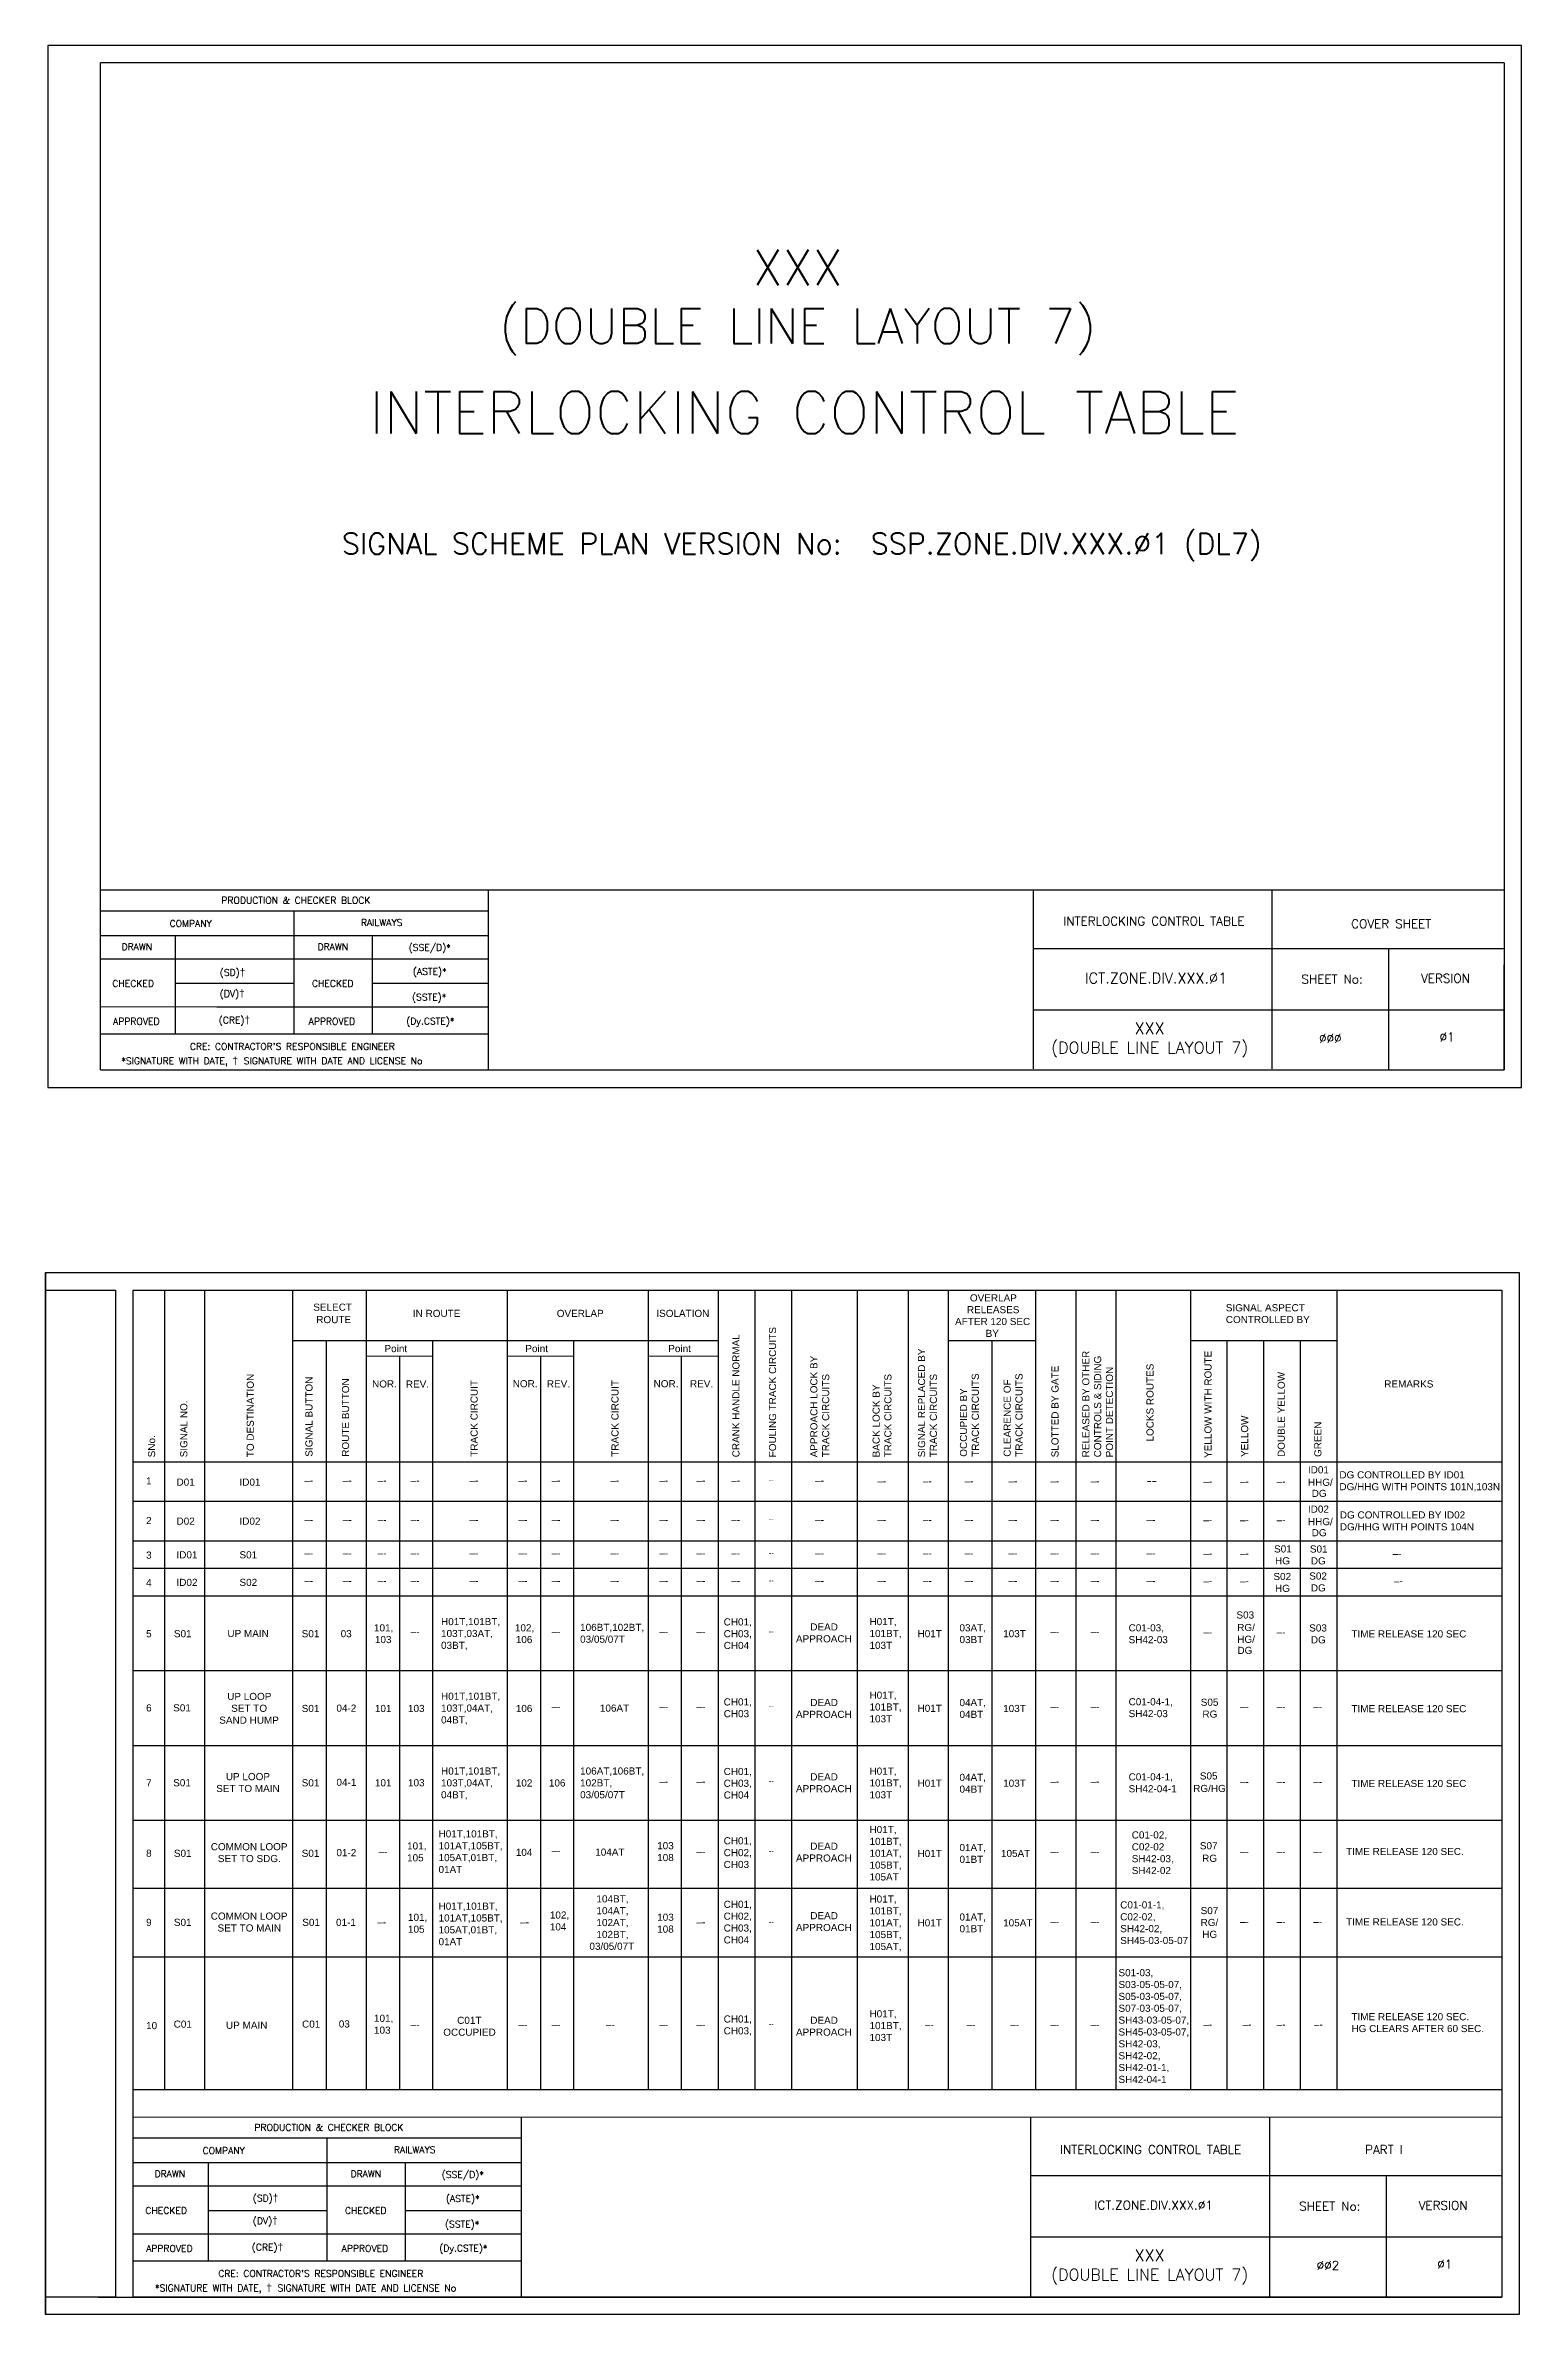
# Model space of a CAD drawing. Header units: inches. Extents: x -19 to 1646, y 43 to 690.
# Drawn here: x 322 to 743, y 43 to 690 of the extents above; entities that cross this region are included whole.
import ezdxf
from ezdxf.enums import TextEntityAlignment as Align

# ---------------------------------------------------------------- set-up
doc = ezdxf.new("R2010")
doc.units = ezdxf.units.IN
doc.header["$MEASUREMENT"] = 0
doc.layers.add('PDF_Geometry', color=7, linetype='Continuous')
doc.layers.add('PDF_Text', color=7, linetype='Continuous')
doc.styles.add('PDF Arial', font='arial.ttf')
doc.styles.add('ROMANS', font='romans.shx', dxfattribs={"height": 2})

# ---------------------------------------------------------------- blocks, each defined once
blk = doc.blocks.new('A$C1B685902')
at = {"color": 7}
blk.add_line((0, 297), (0, 0), dxfattribs=at)
for points in [[(0, 297), (420, 297), (420, 0), (0, 0)], [(25, 292), (415, 292), (415, 5), (25, 5)]]:
    blk.add_lwpolyline(points, close=True, dxfattribs=at)
blk.add_lwpolyline([(0, 292), (20, 292), (20, 5), (0, 5)], dxfattribs=at)

msp = doc.modelspace()

# ---------------------------------------------------------------- linework, layer by layer
at = {"lineweight": -2}
for p, q in [((743.07, 689.57), (323.07, 689.57)), ((323.07, 689.57), (323.07, 392.57)), ((743.07, 392.57), (743.07, 689.57)), ((338.07, 397.57), (338.07, 684.57)), ((738.07, 684.57), (738.07, 397.57)), ((603.93, 397.85), (603.93, 448.91)), ((603.93, 432.19), (737.89, 432.19)), ((603.93, 414.74), (738.07, 414.74)), ((323.07, 392.57), (743.07, 392.57)), ((603.26, 47.85), (603.26, 99.19)), ((603.26, 82.47), (737.22, 82.47)), ((603.26, 65.02), (737.4, 65.02))]:
    msp.add_line(p, q, dxfattribs=at)
at = {"linetype": 'Continuous', "lineweight": -2}
for p, q in [((738.07, 684.57), (338.07, 684.57)), ((672, 397.85), (672, 448.91)), ((738.07, 397.57), (738.07, 427.57)), ((338.07, 397.57), (620.07, 397.57)), ((338.07, 397.57), (738.07, 397.57)), ((671.34, 47.85), (671.34, 99.18)), ((337.4, 47.85), (619.4, 47.85)), ((337.4, 47.85), (737.4, 47.85))]:
    msp.add_line(p, q, dxfattribs=at)
for p, q in [((338.07, 448.91), (738.07, 448.91)), ((448.6, 448.91), (448.6, 397.57)), ((371.25, 442.86), (338, 442.86)), ((448.6, 442.85), (371.25, 442.86)), ((393.21, 442.86), (393.21, 407.76)), ((371.25, 435.81), (338, 435.82)), ((359.44, 407.76), (359.44, 435.82)), ((448.6, 435.81), (371.25, 435.81)), ((415.65, 407.76), (415.65, 435.81)), ((371.25, 429.15), (338, 429.15)), ((448.6, 429.14), (371.25, 429.15)), ((705.11, 432.19), (705.11, 397.57)), ((393.21, 422.17), (359.44, 422.17)), ((379.9, 422.02), (379.9, 422.02)), ((448.6, 422.17), (415.65, 422.17)), ((371.25, 415.5), (338, 415.51)), ((448.6, 415.5), (371.25, 415.5)), ((371.25, 407.76), (338, 407.76)), ((448.6, 407.76), (371.25, 407.76)), ((356.31, 334.84), (356.31, 106.88)), ((367.75, 334.84), (367.75, 106.88)), ((392.84, 334.84), (392.84, 106.88)), ((413.85, 334.84), (413.85, 106.88)), ((454, 334.84), (454, 106.88)), ((494.15, 334.84), (494.15, 106.88)), ((514.15, 334.84), (514.15, 106.88)), ((524.58, 334.84), (524.58, 106.88)), ((535.02, 334.84), (535.02, 106.88)), ((553.77, 334.84), (553.77, 106.88)), ((568.23, 334.84), (568.23, 106.88)), ((579.67, 334.84), (579.67, 106.88)), ((604.57, 334.84), (604.57, 106.88)), ((616.01, 334.84), (616.01, 106.88)), ((627.45, 334.84), (627.45, 106.88)), ((648.67, 334.77), (648.67, 106.88)), ((690.41, 334.77), (690.41, 106.88)), ((514.15, 320.33), (393.05, 320.33)), ((402.41, 320.4), (402.41, 106.88)), ((432.7, 320.33), (432.7, 106.88)), ((472.85, 320.4), (472.85, 106.88)), ((604.57, 320.33), (579.67, 320.33)), ((592.12, 320.4), (592.12, 106.88)), ((690.41, 320.33), (648.67, 320.33)), ((659.11, 320.26), (659.11, 106.88)), ((669.54, 320.26), (669.54, 106.88)), ((679.97, 320.26), (679.97, 106.88)), ((423.27, 316.05), (423.27, 106.88)), ((463.49, 315.98), (463.49, 106.88)), ((503.57, 315.98), (503.57, 106.88)), ((737.4, 285.76), (347.4, 285.76)), ((737.4, 274.54), (347.4, 274.54)), ((737.4, 263.32), (347.4, 263.32)), ((737.4, 255.46), (347.4, 255.46)), ((737.4, 247.61), (347.4, 247.61)), ((737.4, 226.3), (347.4, 226.3)), ((737.4, 204.99), (347.4, 204.99)), ((737.4, 183.68), (347.4, 183.68)), ((737.4, 164.33), (347.4, 164.33)), ((737.4, 144.73), (347.4, 144.73)), ((737.4, 106.88), (347.4, 106.88)), ((347.42, 99.11), (737.4, 99.19)), ((458.02, 99.19), (458.02, 47.85)), ((380.66, 93.14), (347.41, 93.14)), ((458.02, 93.13), (380.66, 93.14)), ((402.62, 93.14), (402.62, 58.04)), ((380.66, 86.1), (347.41, 86.1)), ((368.85, 58.04), (368.85, 86.1)), ((458.02, 86.09), (380.66, 86.1)), ((425.06, 58.04), (425.06, 86.09)), ((380.66, 79.43), (347.41, 79.43)), ((458.02, 79.42), (380.66, 79.43)), ((704.45, 82.47), (704.45, 47.85)), ((402.62, 72.45), (368.85, 72.45)), ((389.32, 72.3), (389.31, 72.3)), ((458.02, 72.45), (425.06, 72.45)), ((380.66, 65.78), (347.41, 65.79)), ((458.02, 65.78), (380.66, 65.78)), ((380.66, 58.04), (347.41, 58.04)), ((458.02, 58.04), (380.66, 58.04))]:
    msp.add_line(p, q)
at = {"layer": 'PDF_Geometry', "lineweight": 15}
for points in [[(367.75, 106.88), (367.75, 334.91)], [(392.84, 106.88), (392.84, 334.91)], [(604.57, 320.4), (604.57, 334.84)], [(616.01, 320.4), (616.01, 334.84)], [(627.45, 320.4), (627.45, 334.84)], [(648.67, 320.33), (648.67, 334.77)], [(393.05, 320.33), (413.92, 320.33)], [(413.92, 320.33), (514.22, 320.33)], [(579.74, 320.33), (604.64, 320.33)], [(604.57, 316.05), (604.57, 320.4)], [(616.01, 316.05), (616.01, 320.4)], [(627.45, 316.05), (627.45, 320.4)], [(648.67, 315.98), (648.67, 320.33)], [(659.11, 315.98), (659.11, 320.33)], [(669.54, 315.98), (669.54, 320.33)], [(679.97, 315.98), (679.97, 320.33)], [(413.92, 315.98), (432.77, 315.98)], [(423.27, 285.83), (423.27, 316.05)], [(454.07, 315.98), (472.92, 315.98)], [(494.22, 315.98), (514.22, 315.98)], [(604.57, 285.83), (604.57, 316.05)], [(616.01, 285.83), (616.01, 316.05)], [(627.45, 285.83), (627.45, 316.05)], [(648.67, 285.76), (648.67, 315.98)], [(659.11, 285.76), (659.11, 315.98)], [(669.54, 285.76), (669.54, 315.98)], [(679.97, 285.76), (679.97, 315.98)], [(514.15, 106.88), (514.15, 285.76)], [(524.58, 106.88), (524.58, 285.76)], [(604.57, 274.61), (604.57, 285.69)], [(616.01, 274.61), (616.01, 285.69)], [(627.45, 274.61), (627.45, 285.69)], [(648.67, 274.54), (648.67, 285.62)], [(604.57, 263.39), (604.57, 274.47)], [(616.01, 263.39), (616.01, 274.47)], [(627.45, 263.39), (627.45, 274.47)], [(648.67, 263.32), (648.67, 274.4)], [(604.57, 255.54), (604.57, 263.25)], [(616.01, 255.54), (616.01, 263.25)], [(627.45, 255.54), (627.45, 263.25)], [(648.67, 255.46), (648.67, 263.18)], [(604.57, 247.68), (604.57, 255.39)], [(616.01, 247.68), (616.01, 255.39)], [(627.45, 247.68), (627.45, 255.39)], [(648.67, 247.61), (648.67, 255.32)], [(402.41, 226.37), (402.41, 247.54)], [(413.85, 226.37), (413.85, 247.54)], [(423.27, 226.37), (423.27, 247.54)], [(432.7, 226.37), (432.7, 247.54)], [(454, 226.37), (454, 247.54)], [(494.15, 226.37), (494.15, 247.54)], [(503.57, 226.37), (503.57, 247.54)], [(535.02, 226.37), (535.02, 247.54)], [(553.77, 226.37), (553.77, 247.54)], [(568.23, 226.37), (568.23, 247.54)], [(579.67, 226.37), (579.67, 247.54)], [(592.12, 226.37), (592.12, 247.54)], [(604.57, 226.37), (604.57, 247.54)], [(616.01, 226.37), (616.01, 247.54)], [(627.45, 226.37), (627.45, 247.54)], [(648.67, 226.3), (648.67, 247.47)], [(423.27, 205.06), (423.27, 226.23)], [(432.7, 205.06), (432.7, 226.23)], [(454, 205.06), (454, 226.23)], [(494.15, 205.06), (494.15, 226.23)], [(503.57, 205.06), (503.57, 226.23)], [(535.02, 205.06), (535.02, 226.23)], [(553.77, 205.06), (553.77, 226.23)], [(568.23, 205.06), (568.23, 226.23)], [(579.67, 205.06), (579.67, 226.23)], [(592.12, 205.06), (592.12, 226.23)], [(604.57, 205.06), (604.57, 226.23)], [(616.01, 205.06), (616.01, 226.23)], [(627.45, 205.06), (627.45, 226.23)], [(648.67, 204.99), (648.67, 226.16)], [(423.27, 183.75), (423.27, 204.92)], [(432.7, 183.75), (432.7, 204.92)], [(454, 183.75), (454, 204.92)], [(472.85, 183.75), (472.85, 204.92)], [(494.15, 183.75), (494.15, 204.92)], [(503.57, 183.75), (503.57, 204.92)], [(535.02, 183.75), (535.02, 204.92)], [(553.77, 183.75), (553.77, 204.92)], [(568.23, 183.75), (568.23, 204.92)], [(579.67, 183.75), (579.67, 204.92)], [(592.12, 183.75), (592.12, 204.92)], [(604.57, 183.75), (604.57, 204.92)], [(616.01, 183.75), (616.01, 204.92)], [(627.45, 183.75), (627.45, 204.92)], [(648.67, 183.68), (648.67, 204.85)], [(679.97, 183.68), (679.97, 204.85)], [(423.27, 165.81), (423.27, 183.61)], [(432.7, 165.81), (432.7, 183.61)], [(454, 165.81), (454, 183.61)], [(472.85, 165.81), (472.85, 183.61)], [(494.15, 165.81), (494.15, 183.61)], [(503.57, 165.81), (503.57, 183.61)], [(535.02, 165.81), (535.02, 183.61)], [(553.77, 165.81), (553.77, 183.61)], [(579.67, 165.81), (579.67, 183.61)], [(592.12, 165.81), (592.12, 183.61)], [(604.57, 165.81), (604.57, 183.61)], [(616.01, 165.81), (616.01, 183.61)], [(627.45, 165.81), (627.45, 183.61)], [(648.67, 165.73), (648.67, 183.54)], [(423.27, 149.81), (423.27, 164.25)], [(432.7, 149.81), (432.7, 164.25)], [(454, 149.81), (454, 164.25)], [(472.85, 149.81), (472.85, 164.25)], [(494.15, 149.81), (494.15, 164.25)], [(503.57, 149.81), (503.57, 164.25)], [(535.02, 149.81), (535.02, 164.25)], [(553.77, 149.81), (553.77, 164.25)], [(568.23, 149.81), (568.23, 164.25)], [(579.67, 149.81), (579.67, 164.25)], [(592.12, 149.81), (592.12, 164.25)], [(604.57, 149.81), (604.57, 164.25)], [(616.01, 149.81), (616.01, 164.25)], [(627.45, 149.81), (627.45, 164.25)], [(648.67, 149.74), (648.67, 164.18)], [(423.27, 123.49), (423.27, 144.66)], [(432.7, 123.49), (432.7, 144.66)], [(454, 123.49), (454, 144.66)], [(472.85, 123.49), (472.85, 144.66)], [(494.15, 123.49), (494.15, 144.66)], [(503.57, 123.49), (503.57, 144.66)], [(535.02, 123.49), (535.02, 144.66)], [(553.77, 123.49), (553.77, 144.66)], [(568.23, 123.49), (568.23, 144.66)], [(579.67, 123.49), (579.67, 144.66)], [(592.12, 123.49), (592.12, 144.66)], [(604.57, 123.49), (604.57, 144.66)], [(616.01, 123.49), (616.01, 144.66)], [(627.45, 123.49), (627.45, 144.66)], [(648.67, 123.42), (648.67, 144.58)], [(423.27, 106.95), (423.27, 124.76)], [(432.7, 106.95), (432.7, 124.76)], [(454, 106.95), (454, 124.76)], [(472.85, 106.95), (472.85, 124.76)], [(494.15, 106.95), (494.15, 124.76)], [(503.57, 106.95), (503.57, 124.76)], [(535.02, 106.95), (535.02, 124.76)], [(553.77, 106.95), (553.77, 124.76)], [(568.23, 106.95), (568.23, 124.76)], [(579.67, 106.95), (579.67, 124.76)], [(592.12, 106.95), (592.12, 124.76)], [(604.57, 106.95), (604.57, 124.76)], [(616.01, 106.95), (616.01, 124.76)], [(627.45, 106.95), (627.45, 124.76)], [(648.67, 106.88), (648.67, 124.68)]]:
    msp.add_lwpolyline(points, dxfattribs=at)

# ---------------------------------------------------------------- block references
msp.add_blockref('A$C1B685902', (322.4, 42.85))

# ---------------------------------------------------------------- texts
at = {"style": 'ROMANS'}
for s, height, p in [('INTERLOCKING CONTROL TABLE', 12, (538.66, 584.97)), ('SIGNAL SCHEME PLAN VERSION No:  SSP.ZONE.DIV.XXX.Ø1 (DL7)', 6, (537.9, 547.59)), ('PRODUCTION & CHECKER BLOCK', 1.92, (393.78, 445.92)), ('COMPANY', 1.92, (363.82, 439.3)), ('RAILWAYS', 1.92, (418.24, 439.56)), ('DRAWN', 1.92, (348.47, 432.68)), ('DRAWN', 1.92, (404.32, 432.68)), ('(SSE/D)*', 1.92, (431.94, 432.47)), ('(ASTE)*', 1.92, (431.94, 425.65)), ('CHECKED', 1.92, (347.41, 422.22)), ('CHECKED', 1.92, (404.28, 422.22)), ('(SSTE)*', 1.92, (431.77, 418.32)), ('APPROVED', 1.92, (348.31, 411.42)), ('APPROVED', 1.92, (404.05, 411.42)), ('(Dy.CSTE)*', 1.92, (432.1, 411.5)), ("CRE: CONTRACTOR'S RESPONSIBLE ENGINEER", 1.92, (392.78, 404.27)), ('PRODUCTION & CHECKER BLOCK', 1.92, (403.2, 96.2)), ('RAILWAYS', 1.92, (427.65, 89.84)), ('COMPANY', 1.92, (373.23, 89.58)), ('(SSE/D)*', 1.92, (441.35, 82.75)), ('DRAWN', 1.92, (357.88, 82.96)), ('DRAWN', 1.92, (413.73, 82.96)), ('CHECKED', 1.92, (356.83, 72.5)), ('CHECKED', 1.92, (413.69, 72.5)), ('(ASTE)*', 1.92, (441.35, 75.93)), ('(SSTE)*', 1.92, (441.18, 68.6)), ('APPROVED', 1.92, (357.73, 61.7)), ('APPROVED', 1.92, (413.46, 61.7)), ('(Dy.CSTE)*', 1.92, (441.51, 61.78)), ("CRE: CONTRACTOR'S RESPONSIBLE ENGINEER", 1.92, (400.88, 54.55))]:
    msp.add_text(s, height=height, dxfattribs=at).set_placement(p, align=Align.MIDDLE_CENTER)
at = {"lineweight": -2, "style": 'ROMANS'}
for s, height, p in [('INTERLOCKING CONTROL TABLE', 2.5, (638.27, 440)), ('COVER SHEET', 2.5, (705.91, 439.22)), ('ICT.ZONE.DIV.XXX.Ø1', 3, (638.89, 423.75)), ('SHEET No:', 2.5, (689.06, 423.45)), ('VERSION', 2.5, (721.37, 423.68)), ('ØØØ ', 2.5, (689.41, 406.59)), ('Ø1', 2.5, (721.83, 406.96)), ('INTERLOCKING CONTROL TABLE', 2.5, (637.33, 89.87)), ('PART I', 2.5, (703.83, 89.87)), ('ICT.ZONE.DIV.XXX.Ø1', 2.5, (638.22, 74.03)), ('SHEET No:', 2.5, (688.4, 73.73)), ('VERSION', 2.5, (720.7, 73.96)), ('Ø1', 2.5, (721.17, 57.24)), ('ØØ2 ', 2.5, (688.74, 56.87))]:
    msp.add_text(s, height=height, dxfattribs=at).set_placement(p, align=Align.MIDDLE_CENTER)
at = {"attachment_point": 2, "style": 'ROMANS'}
for insert, char_height, width in [((536.76, 631.27), 10, 217.2642), ((637.09, 411.08), 3.3, 67.7741), ((637.09, 61.36), 3.3, 67.7741)]:
    msp.add_mtext('XXX\\P(DOUBLE LINE LAYOUT 7)', dxfattribs=dict(at, insert=insert, char_height=char_height, width=width))
at = {"char_height": 1.92, "attachment_point": 1, "style": 'ROMANS'}
for s, width, insert in [('(SD){\\fArial|b0|i0|c0|p34;\\H1.08333x;†}', 8.1172, (372.1, 426.47)), ('(DV){\\fArial|b0|i0|c0|p34;\\H1.08333x;†}', 8.1172, (372.1, 420.42)), ('(CRE){\\fArial|b0|i0|c0|p34;\\H1.08333x;†}', 8.1172, (371.81, 412.89)), ('\\pi-5.76,l9.6,t9.6;*SIGNATURE WITH DATE, {\\fArial|b0|i0|c0|p34;\\H1.08333x;†  }SIGNATURE WITH DATE AND LICENSE No', 115.6915, (340.18, 401.28)), ('(SD){\\fArial|b0|i0|c0|p34;\\H1.08333x;†}', 8.1172, (381.51, 77.17)), ('(DV){\\fArial|b0|i0|c0|p34;\\H1.08333x;†}', 8.1172, (381.51, 70.7)), ('(CRE){\\fArial|b0|i0|c0|p34;\\H1.08333x;†}', 8.1172, (381.22, 63.17)), ('\\pi-5.76,l9.6,t9.6;*SIGNATURE WITH DATE, {\\fArial|b0|i0|c0|p34;\\H1.08333x;†  }SIGNATURE WITH DATE AND LICENSE No', 104.6362, (349.8, 51.56))]:
    msp.add_mtext_dynamic_manual_height_columns(s, width=width, gutter_width=12.5, heights=[0], dxfattribs=dict(at, insert=insert))
at = {"layer": 'PDF_Text', "attachment_point": 7, "style": 'PDF Arial'}
for s, insert, char_height in [('SELECT', (398.75, 328.92), 2.027), ('RELEASES', (585.01, 328.21), 2.027), ('OVERLAP', (585.86, 331.57), 2.027), ('SIGNAL ASPECT', (658.78, 328.76), 2.0273), ('ROUTE', (399.6, 325.38), 2.027), ('IN ROUTE', (427.12, 327.15), 2.027), ('OVERLAP', (468.12, 327.15), 2.027), ('ISOLATION', (496.5, 327.15), 2.027), ('AFTER 120 SEC', (581.63, 324.84), 2.0273), ('BY', (590.34, 321.48), 2.027), ('CONTROLLED BY', (658.78, 325.4), 2.0273), ('Point', (419.03, 317.12), 2.027), ('Point', (459.17, 317.12), 2.027), ('Point', (499.9, 317.12), 2.027), ('NOR.', (415.5, 307.04), 2.027), ('REV.', (425.12, 307.04), 2.027), ('NOR.', (455.58, 307.11), 2.027), ('REV.', (465.31, 307.11), 2.027), ('NOR.', (495.72, 307.11), 2.027), ('REV.', (506.09, 307.11), 2.027), ('REMARKS', (703.93, 307.04), 2.027), ('ID01', (682.18, 282.59), 2.027), ('1', (351.1, 279.44), 2.03), ('D01', (359.77, 279.07), 2.027), ('ID01', (377.72, 279.07), 2.027), ('–-', (396.19, 279.61), 2.027), ('–-', (407.15, 279.61), 2.027), ('–-', (417.06, 279.61), 2.027), ('–-', (426.48, 279.61), 2.027), ('–-', (443.25, 279.61), 2.027), ('–-', (457.21, 279.61), 2.027), ('–-', (466.63, 279.61), 2.027), ('–-', (483.39, 279.61), 2.027), ('–-', (497.35, 279.61), 2.027), ('–-', (507.93, 279.61), 2.027), ('–-', (517.86, 279.61), 2.027), ('--', (528.52, 279.98), 1.521), ('–-', (541.75, 279.61), 2.027), ('–-', (559.49, 279.39), 2.027), ('–-', (572.45, 279.39), 2.027), ('–-', (584.39, 279.39), 2.027), ('–-', (596.84, 279.39), 2.027), ('–-', (608.78, 279.39), 2.027), ('–-', (620.22, 279.39), 2.027), ('–-', (652.39, 279.32), 2.027), ('–-', (662.82, 279.32), 2.027), ('–-', (673.25, 279.32), 2.027), ('HHG/', (682.18, 279.02), 2.027), ('DG CONTROLLED BY ID01\\PDG/HHG WITH POINTS 101N,103N', (691.15, 277.41), 2.0273), ('ID02', (682.18, 271.37), 2.027), ('DG', (683.26, 275.86), 2.027), ('DG CONTROLLED BY ID02\\PDG/HHG WITH POINTS 104N', (691.27, 266.33), 2.0273), ('2', (351.1, 268.14), 2.03), ('D02', (359.77, 267.94), 2.027), ('ID02', (377.72, 267.94), 2.027), ('–-', (396.19, 268.39), 2.027), ('–-', (407.15, 268.39), 2.027), ('–-', (417.06, 268.39), 2.027), ('–-', (426.48, 268.39), 2.027), ('–-', (443.25, 268.39), 2.027), ('–-', (457.21, 268.39), 2.027), ('–-', (466.63, 268.39), 2.027), ('–-', (483.39, 268.39), 2.027), ('–-', (497.35, 268.39), 2.027), ('–-', (507.93, 268.39), 2.027), ('–-', (517.86, 268.39), 2.027), ('--', (528.52, 268.76), 1.521), ('–-', (541.75, 268.39), 2.027), ('–-', (559.49, 268.39), 2.027), ('–-', (572.45, 268.39), 2.027), ('–-', (584.39, 268.39), 2.027), ('–-', (596.84, 268.39), 2.027), ('–-', (608.78, 268.39), 2.027), ('–-', (620.22, 268.39), 2.027), ('–-', (636.17, 268.39), 2.027), ('–-', (652.39, 268.32), 2.027), ('–-', (662.82, 268.32), 2.027), ('–-', (673.25, 268.32), 2.027), ('HHG/', (682.18, 267.8), 2.027), ('DG', (683.26, 264.65), 2.027), ('3', (351.1, 258.26), 2.03), ('ID01', (359.76, 258.35), 2.027), ('S01', (377.71, 258.35), 2.027), ('–-', (396.19, 258.85), 2.027), ('–-', (407.15, 258.85), 2.027), ('–-', (417.06, 258.85), 2.027), ('–-', (426.48, 258.85), 2.027), ('–-', (443.25, 258.85), 2.027), ('–-', (457.21, 258.85), 2.027), ('–-', (466.63, 258.85), 2.027), ('–-', (483.39, 258.85), 2.027), ('–-', (497.35, 258.85), 2.027), ('–-', (507.93, 258.85), 2.027), ('–-', (517.86, 258.85), 2.027), ('--', (528.52, 259.23), 1.521), ('–-', (541.75, 258.85), 2.027), ('–-', (559.49, 258.85), 2.027), ('–-', (572.45, 258.85), 2.027), ('–-', (584.39, 258.85), 2.027), ('–-', (596.84, 258.85), 2.027), ('–-', (608.78, 258.85), 2.027), ('–-', (620.22, 258.85), 2.027), ('–-', (636.17, 258.85), 2.027), ('–-', (652.39, 258.78), 2.027), ('–-', (662.82, 258.78), 2.027), ('–-', (706.32, 258.73), 2.027), ('4', (351.1, 250.43), 2.03), ('ID02', (359.76, 250.49), 2.027), ('S02', (377.71, 250.49), 2.027), ('–-', (396.19, 251), 2.027), ('–-', (407.15, 251), 2.027), ('–-', (417.06, 251), 2.027), ('–-', (426.48, 251), 2.027), ('–-', (443.25, 251), 2.027), ('–-', (457.21, 251), 2.027), ('–-', (466.63, 251), 2.027), ('–-', (483.39, 251), 2.027), ('–-', (497.35, 251), 2.027), ('–-', (507.93, 251), 2.027), ('–-', (517.86, 251), 2.027), ('--', (528.52, 251.37), 1.521), ('–-', (541.75, 251), 2.027), ('–-', (559.49, 251), 2.027), ('–-', (572.45, 251), 2.027), ('–-', (584.39, 251), 2.027), ('–-', (596.84, 251), 2.027), ('–-', (608.78, 251), 2.027), ('–-', (620.22, 251), 2.027), ('–-', (636.17, 251), 2.027), ('–-', (652.39, 250.93), 2.027), ('–-', (662.82, 250.93), 2.027), ('–-', (706.68, 250.93), 2.027), ('101,', (416.04, 237.19), 2.027), ('H01T,101BT,\\P103T,03AT,\\P03BT,', (435.15, 232.2), 2.0273), ('102,', (456.19, 237.19), 2.027), ('106BT,102BT,\\P03/05/07T', (474.78, 234.29), 2.0273), ('CH01,', (515.68, 238.87), 2.027), ('H01T,\\P101BT,\\P103T', (557.24, 232.55), 2.027), ('03AT,', (582.88, 237.19), 2.027), ('C01-03, \\PSH42-03', (631.08, 234.16), 2.027), ('S03', (661.81, 241.2), 2.027), ('RG/', (662.04, 237.63), 2.027), ('5', (351.1, 235.87), 2.03), ('S01', (359.02, 235.87), 2.027), ('UP MAIN', (374.27, 235.94), 2.027), ('S01', (395.44, 235.87), 2.027), ('03', (406.55, 235.87), 2.027), ('103', (416.3, 234.19), 2.027), ('–-', (426.48, 236.42), 2.027), ('106', (456.45, 234.19), 2.027), ('–-', (466.63, 236.42), 2.027), ('–-', (497.35, 236.42), 2.027), ('–-', (507.93, 236.42), 2.027), ('CH03,', (515.68, 235.51), 2.027), ('CH04', (515.7, 232.51), 2.027), ('--', (528.52, 236.79), 1.521), ('H01T', (570.94, 235.87), 2.027), ('03BT', (582.89, 234.19), 2.027), ('103T', (595.33, 235.87), 2.027), ('–-', (608.78, 236.42), 2.027), ('–-', (620.22, 236.42), 2.027), ('–-', (652.39, 236.34), 2.027), ('HG/', (662.04, 234.27), 2.027), ('DG', (662.09, 231.11), 2.027), ('–-', (673.25, 236.34), 2.027), ('TIME RELEASE 120 SEC', (694.59, 235.8), 2.0273), ('H01T,101BT,\\P103T,04AT,\\P04BT,', (435.15, 210.94), 2.0273), ('H01T,\\P101BT,\\P103T', (557.24, 211.6), 2.027), ('6', (351.1, 214.71), 2.03), ('S01', (358.82, 214.73), 2.027), ('S01', (395.44, 214.56), 2.027), ('04-2', (405.34, 214.65), 2.027), ('101', (416.3, 214.56), 2.027), ('103', (425.73, 214.56), 2.027), ('106', (456.45, 214.56), 2.027), ('–-', (466.63, 215.11), 2.027), ('106AT', (480.41, 214.66), 2.027), ('–-', (497.35, 215.11), 2.027), ('–-', (507.93, 215.11), 2.027), ('CH01,', (515.68, 216.07), 2.027), ('CH03', (515.7, 213.07), 2.027), ('--', (528.52, 215.48), 1.521), ('H01T', (570.94, 214.6), 2.027), ('04AT,', (582.88, 215.88), 2.027), ('04BT', (582.89, 212.88), 2.027), ('103T', (595.33, 214.56), 2.027), ('–-', (608.78, 215.11), 2.027), ('–-', (620.22, 215.11), 2.027), ('C01-04-1, \\PSH42-03', (631.08, 213.09), 2.027), ('–-', (662.82, 215.04), 2.027), ('–-', (673.25, 215.04), 2.027), ('–-', (683.69, 215.04), 2.027), ('TIME RELEASE 120 SEC', (694.59, 214.49), 2.0273), ('7', (351.1, 193.4), 2.03), ('S01', (358.82, 193.39), 2.027), ('S01', (395.44, 193.37), 2.027), ('04-1', (405.34, 193.51), 2.027), ('101', (416.3, 193.38), 2.027), ('103', (425.73, 193.38), 2.027), ('H01T,101BT,\\P103T,04AT,\\P04BT,', (435.15, 189.62), 2.0273), ('102', (456.45, 193.32), 2.027), ('106', (465.88, 193.32), 2.027), ('106AT,106BT,\\P102BT,\\P03/05/07T', (474.78, 189.97), 2.0273), ('–-', (497.35, 193.8), 2.027), ('–-', (507.93, 193.8), 2.027), ('CH01,', (515.68, 196.25), 2.027), ('CH03,', (515.68, 192.89), 2.027), ('--', (528.52, 194.17), 1.521), ('H01T,\\P101BT,\\P103T', (557.24, 189.95), 2.027), ('H01T', (570.94, 193.25), 2.027), ('04AT,', (582.88, 194.57), 2.027), ('103T', (595.33, 193.25), 2.027), ('–-', (608.78, 193.8), 2.027), ('–-', (620.22, 193.8), 2.027), ('C01-04-1, \\PSH42-04-1', (631.08, 191.68), 2.027), ('S05', (651.38, 195.33), 2.027), ('–-', (662.82, 193.73), 2.027), ('–-', (673.25, 193.73), 2.027), ('–-', (683.69, 193.73), 2.027), ('TIME RELEASE 120 SEC', (694.59, 193.18), 2.0273), ('CH04', (515.7, 189.89), 2.027), ('04BT', (582.89, 191.57), 2.027), ('RG/HG', (649.49, 191.76), 2.027), ('H01T,\\P101BT,\\P101AT,\\P105BT,\\P105AT', (557.24, 166.54), 2.027), ('8', (351.1, 173.3), 2.03), ('S01', (359.02, 173.27), 2.027), ('S01', (395.44, 173.27), 2.027), ('01-2', (405.34, 173.47), 2.027), ('–-', (417.38, 173.81), 2.027), ('101,\\P105', (425.47, 172), 2.027), ('H01T,101BT,\\P101AT,105BT,\\P105AT,01BT,\\P01AT', (434.44, 168.67), 2.0273), ('104', (456.45, 173.54), 2.027), ('–-', (466.63, 174), 2.027), ('104AT', (479.09, 173.62), 2.027), ('103\\P108', (496.74, 172.07), 2.027), ('–-', (507.93, 173.81), 2.027), ('CH01,\\PCH02,\\PCH03', (515.68, 170.09), 2.027), ('--', (528.52, 174.19), 1.521), ('H01T', (570.94, 173.24), 2.027), ('01AT,', (582.88, 174.56), 2.027), ('105AT', (594.71, 173.24), 2.027), ('–-', (608.78, 173.81), 2.027), ('–-', (620.22, 173.81), 2.027), ('S07', (651.38, 175.43), 2.027), ('–-', (662.82, 173.74), 2.027), ('–-', (673.25, 173.74), 2.027), ('–-', (683.69, 173.74), 2.027), ('TIME RELEASE 120 SEC.', (693.06, 173.79), 2.0273), ('01BT', (582.89, 171.56), 2.027), ('RG', (652.03, 171.86), 2.027), ('H01T,\\P101BT,\\P101AT,\\P105BT,\\P105AT,', (557.24, 146.38), 2.027), ('9', (351.1, 153.6), 2.03), ('S01', (359.02, 153.6), 2.027), ('S01', (395.61, 153.6), 2.027), ('01-1', (405.22, 153.6), 2.027), ('101,\\P105', (425.73, 151.65), 2.027), ('H01T,101BT,\\P101AT,105BT,\\P105AT,01BT,\\P01AT', (434.44, 148.09), 2.0273), ('102,\\P104', (466.15, 152.3), 2.027), ('103\\P108', (496.74, 151.68), 2.027), ('CH01,\\PCH02,\\PCH03,\\PCH04', (515.68, 148.6), 2.027), ('H01T', (570.94, 153.46), 2.027), ('01AT,', (582.88, 154.78), 2.027), ('105AT', (595.33, 153.46), 2.027), ('TIME RELEASE 120 SEC.', (693.06, 153.72), 2.0273), ('–-', (416.96, 153.73), 2.027), ('–-', (457.68, 153.73), 2.027), ('–-', (507.93, 153.73), 2.027), ('--', (528.52, 154.03), 1.521), ('01BT', (582.89, 151.78), 2.027), ('–-', (608.78, 153.88), 2.027), ('–-', (620.22, 153.88), 2.027), ('–-', (662.82, 153.85), 2.027), ('–-', (673.25, 153.85), 2.027), ('–-', (683.69, 153.85), 2.027), ('H01T,\\P101BT,\\P103T', (557.24, 120.79), 2.027), ('10', (351.1, 124.18), 2.027), ('C01', (358.95, 124.6), 2.027), ('UP MAIN', (373.87, 124.27), 2.027), ('C01', (395.54, 124.6), 2.027), ('101,\\P103', (416.04, 122.88), 2.027), ('–-', (426.48, 124.53), 2.027), ('–-', (457.22, 124.53), 2.027), ('–-', (466.63, 124.53), 2.027), ('–-', (482.14, 124.53), 2.027), ('–-', (497.35, 124.53), 2.027), ('–-', (507.93, 124.53), 2.027), ('CH01,', (515.68, 125.71), 2.027), ('CH03,', (515.68, 122.34), 2.027), ('--', (528.52, 124.91), 1.521), ('–-', (573.05, 124.53), 2.027), ('–-', (584.96, 124.53), 2.027), ('–-', (597.35, 124.53), 2.027), ('–-', (608.78, 124.53), 2.027), ('–-', (620.22, 124.53), 2.027), ('–-', (652.39, 124.56), 2.027), ('–-', (663.59, 124.56), 2.027), ('–-', (673.25, 124.56), 2.027), ('–-', (683.87, 124.56), 2.027), ('TIME RELEASE 120 SEC.\\PHG CLEARS AFTER 60 SEC.', (694.59, 123.33), 2.0273)]:
    msp.add_mtext(s, dxfattribs=dict(at, insert=insert, char_height=char_height))
at = {"layer": 'PDF_Text', "attachment_point": 7, "rotation": 90, "style": 'PDF Arial'}
for s, insert, char_height in [('FOULING TRACK CIRCUITS', (530.65, 287.17), 2.0273), ('CRANK HANDLE NORMAL', (520.22, 287.17), 2.0273), ('SIGNAL REPLACED BY', (573.12, 287.17), 2.0273), ('RELEASED BY OTHER', (619.93, 287.17), 2.0273), ('YELLOW WITH ROUTE', (654.74, 287), 2.0273), ('TO DESTINATION', (381.83, 287.22), 2.0273), ('APPROACH LOCK BY', (542.43, 287.17), 2.0273), ('TRACK CIRCUITS', (545.79, 287.17), 2.0273), ('TRACK CIRCUITS', (563.53, 287.17), 2.0273), ('TRACK CIRCUITS', (576.49, 287.17), 2.0273), ('TRACK CIRCUITS', (588.43, 287.34), 2.0273), ('TRACK CIRCUITS', (600.88, 287.34), 2.0273), ('SLOTTED BY GATE', (611.14, 287.17), 2.0273), ('CONTROLS & SIDING', (623.29, 287.17), 2.0273), ('POINT DETECTION', (626.66, 287.17), 2.0273), ('LOCKS ROUTES', (638.22, 291.67), 2.0273), ('DOUBLE YELLOW', (675.61, 287.27), 2.0273), ('SIGNAL BUTTON', (398.55, 287.34), 2.0273), ('ROUTE BUTTON', (408.98, 287.34), 2.0273), ('TRACK CIRCUIT', (445.61, 287.34), 2.0273), ('TRACK CIRCUIT', (485.75, 287.34), 2.0273), ('BACK LOCK BY', (560.17, 287.17), 2.0273), ('OCCUPIED BY', (585.07, 287.34), 2.0273), ('CLEARENCE OF', (597.52, 287.34), 2.0273), ('SIGNAL NO.', (362.88, 287.17), 2.027), ('YELLOW', (665.18, 287.27), 2.027), ('SNo.', (353.71, 287.17), 2.027), ('GREEN', (686.05, 287.27), 2.027)]:
    msp.add_mtext(s, dxfattribs=dict(at, insert=insert, char_height=char_height))
at = {"layer": 'PDF_Text', "attachment_point": 7, "style": 'PDF Arial'}
for s, insert, char_height, width in [('--', (636.17, 279.03), 3.24, 2.5348), ('\\pi0.24048;S01\\P\\pi0.51429;HG', (672.29, 256.64), 2.0273, 4.873), ('\\pi0.06153;S01\\P\\pi0.3312;DG', (682.68, 256.62), 2.0273, 4.5151), ('\\pi0.05517;S02\\P\\pi0.51429;HG', (672.29, 248.79), 2.0273, 4.873), ('\\pi-0.12378;S02\\P\\pi0.3312;DG', (682.68, 248.92), 2.0273, 4.5151), ('\\pi4.20554;DEAD\\P\\pi0.12184;APPROACH', (536.17, 234.41), 2.0273, 15.9105), ('\\pi-0.13415;S03\\P\\pi0.3312;DG', (682.68, 234.12), 2.0273, 4.5151), ('\\pi4.91758;UP LOOP\\P\\pi6.05364;SET TO \\P\\pi2.6683;SAND HUMP', (369.29, 211.23), 2.0273, 22.0807), ('\\pi4.20554;DEAD\\P\\pi0.12184;APPROACH', (536.17, 212.88), 2.0273, 15.9105), ('\\pi0.25492;S05\\P\\pi0.72994;RG', (651.38, 212.95), 2.0273, 5.3085), ('\\pi2.97126;UP LOOP \\P\\pi0.22621;SET TO MAIN', (370.85, 191.75), 2.0273, 18.1881), ('\\pi4.20554;DEAD\\P\\pi0.12184;APPROACH', (536.17, 191.69), 2.0273, 15.9105), ('\\pi0.23648;COMMON LOOP\\P\\pi2.25758;SET TO SDG.', (369.29, 171.78), 2.0273, 22.0807), ('\\pi4.20554;DEAD\\P\\pi0.12184;APPROACH', (536.17, 171.92), 2.0273, 15.9105), ('C01-02,\\PC02-02\\PSH42-03, \\PSH42-02', (631.97, 168.37), 2.027, 14.2637), ('\\pi2.024;104BT,\\P104AT,\\P102AT,\\P102BT,\\P\\pi0.01949;03/05/07T', (477.41, 146.78), 2.0273, 12.6192), ('\\pi0.23648;COMMON LOOP\\P\\pi2.17253;SET TO MAIN', (369.29, 152), 2.0273, 22.0807), ('\\pi4.20554;DEAD\\P\\pi0.12184;APPROACH', (536.17, 152.12), 2.0273, 15.9105), ('C01-01-1,\\PC02-02,\\PSH42-02, \\PSH45-03-05-07', (628.68, 148.43), 2.0273, 14.2637), ('\\pi0.42441;S07\\P\\pi0.40989;RG/\\P\\pi0.8939;HG', (651.18, 150.19), 2.0273, 5.6323), ('S01-03,\\PS03-05-05-07,\\PS05-03-05-07,\\PS07-03-05-07,\\PSH43-03-05-07,\\PSH45-03-05-07,\\PSH42-03,\\PSH42-02,\\PSH42-01-1,\\PSH42-04-1', (628.19, 108.84), 2.0273, 14.2637), ('\\pi2.13811;03', (403.87, 124.64), 2.0273, 7.1803), ('\\pi5.19937;C01T\\P\\pi1.23252;OCCUPIED', (434.55, 122.29), 2.0273, 17.1265), ('\\pi4.20554;DEAD\\P\\pi0.12184;APPROACH', (536.17, 122.31), 2.0273, 15.9105)]:
    msp.add_mtext(s, dxfattribs=dict(at, insert=insert, char_height=char_height, width=width))

doc.saveas('drawing.dxf')
